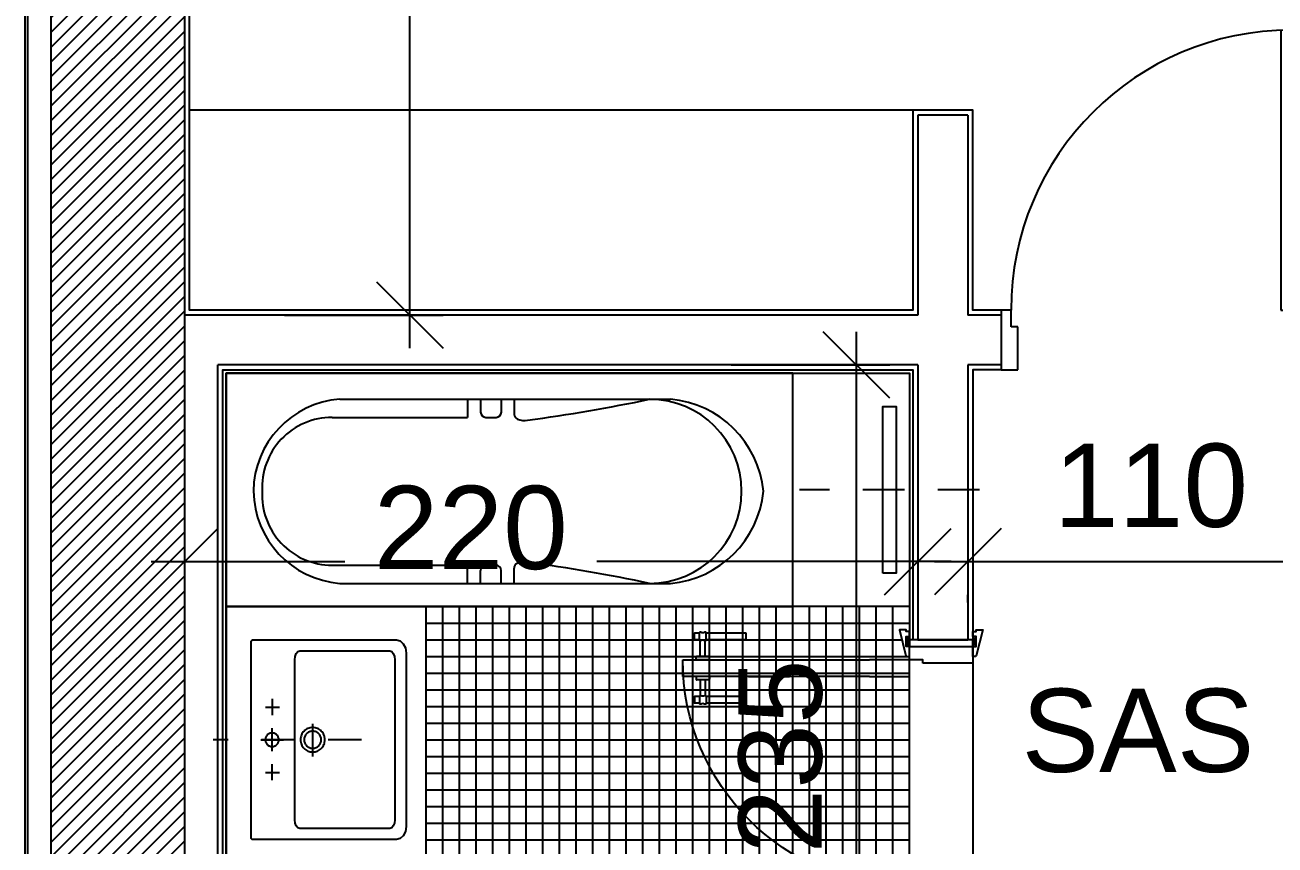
# Model space of a CAD drawing. Extents: x -1.8 to 45.6, y -22.6 to 61.5.
# Drawn here: x 0 to 3.75, y 12.709 to 15.171 of the extents above; entities that cross this region are included whole.
import ezdxf
from ezdxf.enums import TextEntityAlignment as Align

# ---------------------------------------------------------------- set-up
doc = ezdxf.new("R2010")
doc.units = 0
doc.header["$MEASUREMENT"] = 0
doc.header["$PDMODE"] = 35
doc.header["$PDSIZE"] = 0.3
for name, pattern in [('CENTER', [2, 1.25, -0.25, 0.25, -0.25]), ('DASHDOTX2', [50.8, 25.4, -12.7, 0, -12.7]), ('HIDDEN', [0.375, 0.25, -0.125])]:
    doc.linetypes.add(name, pattern=pattern)
doc.layers.get('0').update_dxf_attribs({"linetype": 'CONTINUOUS'})
doc.layers.get('DEFPOINTS').update_dxf_attribs({"linetype": 'CONTINUOUS'})
for name, color, linetype in [('A-AREAS', 6, 'CONTINUOUS'), ('A-AXIS-SANITARY', 10, 'DASHDOTX2'), ('A-closet', 252, 'CONTINUOUS'), ('a-dim', 3, 'CONTINUOUS'), ('A-DOORS', 1, 'CONTINUOUS'), ('A-FLOR-PFIX', 61, 'CONTINUOUS'), ('A-HATCH-CONC', 8, 'CONTINUOUS'), ('A-heater', 61, 'CONTINUOUS'), ('A-HEATER-axis', 5, 'HIDDEN'), ('A-NOMENCLATURE', 3, 'CONTINUOUS'), ('A-PLASTER', 8, 'CONTINUOUS'), ('A-PORTE', 1, 'CONTINUOUS'), ('A-PROJ-TIL-BATH', 8, 'CONTINUOUS'), ('a-revetement', 1, 'CONTINUOUS'), ('A-SANIT', 95, 'CONTINUOUS'), ('A-SECT-TILE', 12, 'CONTINUOUS'), ('A-WALL', 4, 'CONTINUOUS'), ('S-2ND-3RD-4-5-6TH$0$A-STR 2-3-4-5-6', 2, 'CONTINUOUS'), ('S-2ND-3RD-4-5-6TH$0$N-PLOT', 5, 'CONTINUOUS')]:
    doc.layers.add(name, color=color, linetype=linetype)
doc.styles.add('A100-STEXT', font='arial.ttf', dxfattribs={"height": 0.25})
doc.dimstyles.new('A100-DIM', dxfattribs={"dimtxt": 0.25, "dimasz": 0.2, "dimexe": 0.1, "dimexo": 0.3, "dimgap": 0.1, "dimtad": 1, "dimlfac": 100, "dimrnd": 0.5, "dimdsep": 46, "dimtxsty": 'A100-STEXT', "dimblk1": 'OBLIQUE', "dimblk2": 'OBLIQUE', "dimsah": 1, "dimcen": -0.05, "dimdle": 0.1, "dimclrd": 15, "dimclre": 15, "dimclrt": 256, "dimadec": 0, "dimazin": 0, "dimtfac": 0.28, "dimtix": 1, "dimtmove": 2, "dimatfit": 3, "dimldrblk": 'OBLIQUE', "dimfxl": 1, "dimtolj": 1, "dimarcsym": 0})

# ---------------------------------------------------------------- blocks, each defined once
blk = doc.blocks.new('P90E18D')
at = {"layer": 'A-PORTE'}
for p, q in [((0, 0), (0.05, 0)), ((0, -0.18), (0, 0)), ((0.05, 0), (0.05, -0.13)), ((0.9, 0), (0.85, 0)), ((0.85, 0), (0.85, -0.13)), ((0.9, -0.18), (0.9, 0)), ((0.05, -0.13), (0.03, -0.13)), ((0.03, -0.13), (0.03, -0.18)), ((0.85, -0.13), (0.87, -0.13)), ((0.87, -0.13), (0.87, -0.18)), ((0.03, -0.18), (0, -0.18)), ((0.06, -0.18), (0.02, -0.18)), ((0.03, -0.18), (0.03, -1.02)), ((0.06, -1.02), (0.06, -0.18)), ((0.87, -0.18), (0.9, -0.18))]:
    blk.add_line(p, q, dxfattribs=at)
blk.add_arc((0.03, -0.18), 0.84, 270, 360, dxfattribs=at)
blk = doc.blocks.new('bathtub')
at = {"layer": 'A-SANIT'}
for p, q in [((-0.7, 0), (-0.7, 1.7)), ((0, 0), (0, 1.7)), ((-0.6305, 1.3586), (-0.6305, 0.3667)), ((-0.5761, 1.3825), (-0.5761, 0.9759)), ((-0.1322, 1.3819), (-0.1322, 0.9753)), ((-0.0778, 1.3586), (-0.0778, 0.3667)), ((-0.6305, 0.9759), (-0.5761, 0.9759)), ((-0.0778, 0.9753), (-0.1322, 0.9753)), ((-0.6305, 0.937), (-0.5916, 0.937)), ((-0.5761, 0.9214), (-0.5761, 0.8903)), ((-0.1322, 0.9208), (-0.1322, 0.8897)), ((-0.0778, 0.9364), (-0.1167, 0.9364)), ((-0.6305, 0.8747), (-0.5916, 0.8747)), ((-0.0778, 0.8742), (-0.1167, 0.8742)), ((-0.6305, 0.8359), (-0.5851, 0.8359)), ((-0.0778, 0.8353), (-0.1232, 0.8353))]:
    blk.add_line(p, q, dxfattribs=at)
blk.add_lwpolyline([(0, 1.7), (-0.7, 1.7), (-0.7, 0), (0, 0)], close=True, dxfattribs=at)
for centre, radius, start, end in [((-0.3498, 1.3363), 0.2816, 90.8902, 175.4646), ((-0.3573, 1.3377), 0.2803, 4.283, 89.3622), ((-0.3661, 1.3819), 0.21, 86.743, 180), ((-0.3422, 1.3819), 0.21, 0, 93.257), ((-0.5916, 0.9214), 0.0156, 0, 90), ((-0.1167, 0.9208), 0.0156, 90, 180), ((-0.5916, 0.8903), 0.0156, 270, 0), ((-0.1167, 0.8897), 0.0156, 180, 270), ((-0.5851, 0.8203), 0.0156, 23.3684, 90), ((-0.6191, 0.8056), 0.0526, 349.51, 23.3684), ((-0.0892, 0.805), 0.0526, 156.6316, 190.49), ((-0.1232, 0.8197), 0.0156, 90, 156.6316), ((-5.5617, 1.4689), 5.0395, 348.0986, 352.3207), ((4.8534, 1.4689), 5.0395, 187.6793, 191.9014), ((-0.3542, 0.4296), 0.2764, 180, 0), ((-0.3245, 0.3937), 0.3073, 185.0523, 264.4541), ((-0.3838, 0.3937), 0.3073, 275.5459, 354.9477)]:
    blk.add_arc(centre, radius, start, end, dxfattribs=at)
blk = doc.blocks.new('A$C45807027')
at = {"layer": 'A-DOORS'}
for p, q in [((0, 0.009), (-0.009, -0.019)), ((-0.009, 0.009), (0, -0.019)), ((0.19, 0.009), (0.199, -0.019)), ((0.199, 0.009), (0.19, -0.019)), ((0.68, 0.0005), (0.68, 0.0195)), ((0.6805, 0.02), (0.8, 0.02)), ((0.8, -0.003), (0.8, 0.023)), ((0.8, 0.023), (0.805, 0.023)), ((0.815, 0.023), (0.82, 0.023)), ((0.82, -0.003), (0.82, 0.023)), ((0.82, 0.02), (0.8345, 0.02)), ((0.835, 0.0005), (0.835, 0.0195)), ((0.6805, 0), (0.8, 0)), ((0.8, -0.003), (0.8025, -0.003)), ((0.8025, -0.05), (0.8025, -0.003)), ((0.8175, -0.05), (0.8175, -0.003)), ((0.8175, -0.003), (0.82, -0.003)), ((0.82, 0), (0.8345, 0)), ((0.19, -0.11), (0.19, -0.06)), ((0.19, -0.06), (0.31, -0.06)), ((0.75, -0.06), (0.31, -0.06)), ((0.673, -0.06), (0.55, -0.06)), ((0.87, -0.06), (0.75, -0.06)), ((0.79, -0.06), (0.79, -0.052)), ((0.79, -0.06), (0.83, -0.06)), ((0.792, -0.05), (0.828, -0.05)), ((0.83, -0.06), (0.83, -0.052)), ((0.87, -0.11), (0.87, -0.06)), ((0.31, -0.11), (0.19, -0.11)), ((0.31, -0.11), (0.75, -0.11)), ((0.673, -0.11), (0.55, -0.11)), ((0.75, -0.11), (0.87, -0.11)), ((0.79, -0.11), (0.79, -0.118)), ((0.79, -0.11), (0.83, -0.11)), ((0.83, -0.11), (0.83, -0.118)), ((0.792, -0.12), (0.828, -0.12)), ((0.8025, -0.12), (0.8025, -0.167)), ((0.8175, -0.12), (0.8175, -0.167)), ((0.68, -0.1705), (0.68, -0.1895)), ((0.6805, -0.17), (0.8, -0.17)), ((0.8, -0.167), (0.8, -0.193)), ((0.8, -0.167), (0.8025, -0.167)), ((0.8175, -0.167), (0.82, -0.167)), ((0.82, -0.167), (0.82, -0.193)), ((0.82, -0.17), (0.8345, -0.17)), ((0.835, -0.1705), (0.835, -0.1895)), ((0.6805, -0.19), (0.8, -0.19)), ((0.8, -0.193), (0.805, -0.193)), ((0.815, -0.193), (0.82, -0.193)), ((0.82, -0.19), (0.8345, -0.19)), ((0, -0.809), (-0.009, -0.781)), ((-0.009, -0.809), (0, -0.781)), ((0.19, -0.809), (0.199, -0.781)), ((0.199, -0.809), (0.19, -0.781))]:
    blk.add_line(p, q, dxfattribs=at)
at = {"layer": 'A-DOORS', "color": 8}
for p, q in [((0, -0.07), (0, -0.73)), ((0.19, -0.74), (0.19, -0.06))]:
    blk.add_line(p, q, dxfattribs=at)
at = {"layer": 'A-DOORS'}
for points in [[(0, 0.01), (0, 0.025), (-0.01, 0.025), (-0.01, 0.03), (-0.03, 0.03), (-0.0104, -0.0482, 0.381769), (-0.0084, -0.05), (0, -0.05), (0, -0.02), (-0.01, -0.02), (-0.01, 0.01), (0, 0.01)], [(0.19, 0.01), (0.19, 0.025), (0.2, 0.025), (0.2, 0.03), (0.22, 0.03), (0.2004, -0.0482, -0.381769), (0.1984, -0.05), (0.19, -0.05), (0.19, -0.02), (0.2, -0.02), (0.2, 0.01), (0.19, 0.01)], [(0, -0.81), (0, -0.825), (-0.01, -0.825), (-0.01, -0.83), (-0.03, -0.83), (-0.0104, -0.7518, -0.381769), (-0.0084, -0.75), (0, -0.75), (0, -0.78), (-0.01, -0.78), (-0.01, -0.81), (0, -0.81)], [(0.19, -0.81), (0.19, -0.825), (0.2, -0.825), (0.2, -0.83), (0.22, -0.83), (0.2004, -0.7518, 0.381769), (0.1984, -0.75), (0.19, -0.75), (0.19, -0.78), (0.2, -0.78), (0.2, -0.81), (0.19, -0.81)]]:
    blk.add_lwpolyline(points, format="xyb", dxfattribs=at)
for points in [[(0, 0.009), (0, -0.019), (-0.009, -0.019), (-0.009, 0.009)], [(0.19, 0.009), (0.19, -0.019), (0.199, -0.019), (0.199, 0.009)], [(0, -0.809), (0, -0.781), (-0.009, -0.781), (-0.009, -0.809)], [(0.19, -0.809), (0.19, -0.781), (0.199, -0.781), (0.199, -0.809)]]:
    blk.add_lwpolyline(points, close=True, dxfattribs=at)
for points in [[(0, 0), (0.19, 0), (0.19, -0.02), (0, -0.02), (0, 0)], [(0.19, -0.02), (0, -0.02), (0, -0.07), (0.15, -0.07)], [(0.15, -0.07), (0.15, -0.06), (0.19, -0.06), (0.19, -0.02)], [(0.19, -0.78), (0, -0.78), (0, -0.73), (0.15, -0.73)], [(0.15, -0.73), (0.15, -0.74), (0.19, -0.74), (0.19, -0.78)], [(0, -0.8), (0.19, -0.8), (0.19, -0.78), (0, -0.78), (0, -0.8)]]:
    blk.add_lwpolyline(points, dxfattribs=at)
blk.add_arc((0.1897, -0.0597), 0.6803, 270.0254, 359.9746, dxfattribs=at)
at = {"layer": 'A-DOORS', "extrusion": (0, 0, -1)}
for centre, major_axis, start_param, end_param in [((0.6805, 0.0195), (-0.000354, 0.000354), 5.497787, 7.068583), ((0.6805, 0.0005), (0.000354, 0.000354), 2.356194, 3.926991), ((0.81, 0.0306), (-0.00642, 0.00642), 3.344077, 4.509904), ((0.8345, 0.0195), (0.000354, 0.000354), -0.785398, 0.785398), ((0.8345, 0.0005), (-0.000354, 0.000354), 2.356194, 3.926991), ((0.81, -0.021), (-0.0138, 0.0138), 0.390607, 1.180189), ((0.792, -0.052), (-0.00141, 0.00141), 5.497787, 7.068583), ((0.828, -0.052), (0.00141, 0.00141), -0.785398, 0.785398), ((0.792, -0.118), (-0.00141, 0.00141), 3.926991, 5.497787), ((0.828, -0.118), (-0.00141, 0.00141), 2.356194, 3.926991), ((0.6805, -0.1705), (-0.000354, 0.000354), 5.497787, 7.068583), ((0.81, -0.149), (-0.0138, 0.0138), 3.5322, 4.321782), ((0.8345, -0.1705), (0.000354, 0.000354), -0.785398, 0.785398), ((0.6805, -0.1895), (0.000354, 0.000354), 2.356194, 3.926991), ((0.81, -0.2006), (-0.00642, 0.00642), 0.202485, 1.368312), ((0.8345, -0.1895), (0.000354, 0.000354), 0.785398, 2.356194)]:
    blk.add_ellipse(centre, major_axis=major_axis, ratio=1, start_param=start_param, end_param=end_param, dxfattribs=at)
blk = doc.blocks.new('A$C1C8D3502')
at = {"layer": 'A-heater'}
blk.add_lwpolyline([(0, -0.5), (0, 0), (-0.04, 0), (-0.04, -0.5)], close=True, dxfattribs=at)
at = {"layer": 'A-HEATER-axis', "ltscale": 0.5}
blk.add_line((-0.29, -0.25), (0.25, -0.25), dxfattribs=at)
blk = doc.blocks.new('A$C110900A5')
at = {"layer": 'A-AXIS-SANITARY', "linetype": 'CENTER', "ltscale": 0.1}
blk.add_line((294.5, -331.2), (294.5, 114.1), dxfattribs=at)
blk.add_lwpolyline([(244.7, -184.8), (342.1, -184.8)], dxfattribs=at)
at = {"layer": 'A-FLOR-PFIX'}
for points in [[(594.2, -3.5), (594.2, -4.8), (594.2, -8.4), (594.2, -22.1), (594.2, -43.4), (594.2, -71.1), (594.2, -103.8), (594.2, -140.3), (594.2, -219.7), (594.2, -299), (594.2, -335.6), (594.2, -368.3), (594.2, -395.9), (594.2, -417.3), (594.2, -431), (594.2, -434.6), (594.2, -435.8), (591.1, -447.3), (582.6, -456.6), (570, -462.9), (554.5, -465.2), (553, -465.2), (548.6, -465.2), (541.6, -465.2), (532.1, -465.2), (506.5, -465.2), (473.2, -465.2), (433.9, -465.2), (390, -465.2), (294.5, -465.2), (199, -465.2), (155.1, -465.2), (115.8, -465.2), (82.5, -465.2), (56.9, -465.2), (47.4, -465.2), (40.4, -465.2), (36, -465.2), (34.5, -465.2), (19.1, -462.9), (6.4, -456.6), (-2.1, -447.3), (-5.2, -435.8), (-5.2, -434.6), (-5.2, -431), (-5.2, -417.3), (-5.2, -395.9), (-5.2, -368.3), (-5.2, -335.6), (-5.2, -299), (-5.2, -219.7), (-5.2, -140.3), (-5.2, -103.8), (-5.2, -71.1), (-5.2, -43.4), (-5.2, -22.1), (-5.2, -8.4), (-5.2, -4.8), (-5.2, -3.5), (-1.7, 0), (0, 0), (5, 0), (12.9, 0), (23.8, 0), (37.2, 0), (53, 0), (90.9, 0), (135.7, 0), (185.7, 0), (294.5, 0), (403.3, 0), (453.3, 0), (498.2, 0), (536, 0), (551.8, 0), (565.3, 0), (576.1, 0), (584.1, 0), (589, 0), (590.7, 0), (594.2, -3.5)], [(294.5, -28.9), (294.5, -97.7)], [(172.9, -63), (221.3, -63)], [(196.6, -43.2), (196.6, -85)], [(260.6, -63), (329.4, -63)], [(314.7, -63), (314.6, -61), (314.3, -59), (313.8, -57), (313.1, -55.2), (312.3, -53.4), (311.3, -51.7), (310.1, -50.2), (308.8, -48.7), (307.4, -47.4), (305.8, -46.3), (304.1, -45.2), (302.4, -44.4), (300.5, -43.7), (298.6, -43.2), (296.6, -42.9), (294.5, -42.8), (292.4, -42.9), (290.4, -43.2), (288.5, -43.7), (286.6, -44.4), (284.9, -45.2), (283.2, -46.3), (281.6, -47.4), (280.2, -48.7), (278.9, -50.2), (277.7, -51.7), (276.7, -53.4), (275.9, -55.2), (275.2, -57), (274.7, -59), (274.4, -61), (274.3, -63), (274.4, -65.1), (274.7, -67.1), (275.2, -69), (275.9, -70.9), (276.7, -72.7), (277.7, -74.3), (278.9, -75.9), (280.2, -77.3), (281.6, -78.6), (283.2, -79.8), (284.9, -80.8), (286.6, -81.7), (288.5, -82.4), (290.4, -82.9), (292.4, -83.2), (294.5, -83.3), (296.6, -83.2), (298.6, -82.9), (300.5, -82.4), (302.4, -81.7), (304.1, -80.8), (305.8, -79.8), (307.4, -78.6), (308.8, -77.3), (310.1, -75.9), (311.3, -74.3), (312.3, -72.7), (313.1, -70.9), (313.8, -69), (314.3, -67.1), (314.6, -65.1), (314.7, -63), (314.7, -63)], [(417.2, -63), (368.8, -63)], [(392.5, -43.2), (392.5, -85)], [(561.1, -415.8), (559, -421.8), (553.3, -426.7), (544.9, -430), (534.5, -431.2), (533.1, -431.2), (529.1, -431.2), (522.6, -431.2), (513.9, -431.2), (503, -431.2), (490.2, -431.2), (459.5, -431.2), (423.2, -431.2), (382.6, -431.2), (294.5, -431.2), (206.4, -431.2), (165.9, -431.2), (129.5, -431.2), (98.8, -431.2), (86, -431.2), (75.2, -431.2), (66.4, -431.2), (59.9, -431.2), (55.9, -431.2), (54.5, -431.2), (44.2, -430), (35.7, -426.7), (30, -421.8), (27.9, -415.8), (27.9, -412.8), (27.9, -404.2), (27.9, -390.9), (27.9, -373.7), (27.9, -353.3), (27.9, -330.6), (27.9, -281.1), (27.9, -231.7), (27.9, -209), (27.9, -188.6), (27.9, -171.3), (27.9, -158.1), (27.9, -149.5), (27.9, -146.5), (30, -140.5), (35.7, -135.6), (44.2, -132.3), (54.5, -131.1), (55.9, -131.1), (59.9, -131.1), (66.4, -131.1), (75.2, -131.1), (86, -131.1), (98.8, -131.1), (129.5, -131.1), (165.9, -131.1), (206.4, -131.1), (294.5, -131.1), (382.6, -131.1), (423.2, -131.1), (459.5, -131.1), (490.2, -131.1), (503, -131.1), (513.9, -131.1), (522.6, -131.1), (529.1, -131.1), (533.1, -131.1), (534.5, -131.1), (544.9, -132.3), (553.3, -135.6), (559, -140.5), (561.1, -146.5), (561.1, -149.5), (561.1, -158.1), (561.1, -171.3), (561.1, -188.6), (561.1, -209), (561.1, -231.7), (561.1, -281.1), (561.1, -330.6), (561.1, -353.3), (561.1, -373.7), (561.1, -390.9), (561.1, -404.2), (561.1, -412.8), (561.1, -415.8), (561.1, -415.8)], [(331.2, -184.8), (331, -181), (330.4, -177.4), (329.5, -173.9), (328.3, -170.5), (326.8, -167.3), (324.9, -164.3), (322.8, -161.5), (320.4, -158.9), (317.8, -156.5), (315, -154.4), (312, -152.5), (308.8, -151), (305.4, -149.8), (301.9, -148.9), (298.3, -148.3), (294.5, -148.1), (290.8, -148.3), (287.1, -148.9), (283.6, -149.8), (280.2, -151), (277, -152.5), (274, -154.4), (271.2, -156.5), (268.6, -158.9), (266.2, -161.5), (264.1, -164.3), (262.3, -167.3), (260.7, -170.5), (259.5, -173.9), (258.6, -177.4), (258, -181), (257.8, -184.8), (258, -188.5), (258.6, -192.2), (259.5, -195.7), (260.7, -199.1), (262.3, -202.3), (264.1, -205.3), (266.2, -208.1), (268.6, -210.7), (271.2, -213.1), (274, -215.2), (277, -217), (280.2, -218.6), (283.6, -219.8), (287.1, -220.7), (290.8, -221.3), (294.5, -221.5), (298.3, -221.3), (301.9, -220.7), (305.4, -219.8), (308.8, -218.6), (312, -217), (315, -215.2), (317.8, -213.1), (320.4, -210.7), (322.8, -208.1), (324.9, -205.3), (326.8, -202.3), (328.3, -199.1), (329.5, -195.7), (330.4, -192.2), (331, -188.5), (331.2, -184.8), (331.2, -184.8)], [(320.1, -184.8), (320, -182.2), (319.6, -179.6), (318.9, -177.2), (318.1, -174.8), (317, -172.6), (315.7, -170.5), (314.2, -168.5), (312.6, -166.7), (310.8, -165.1), (308.8, -163.6), (306.7, -162.3), (304.5, -161.2), (302.1, -160.4), (299.7, -159.7), (297.1, -159.3), (294.5, -159.2), (291.9, -159.3), (289.4, -159.7), (286.9, -160.4), (284.5, -161.2), (282.3, -162.3), (280.2, -163.6), (278.2, -165.1), (276.4, -166.7), (274.8, -168.5), (273.3, -170.5), (272, -172.6), (270.9, -174.8), (270.1, -177.2), (269.4, -179.6), (269, -182.2), (268.9, -184.8), (269, -187.4), (269.4, -190), (270.1, -192.4), (270.9, -194.8), (272, -197), (273.3, -199.1), (274.8, -201.1), (276.4, -202.9), (278.2, -204.5), (280.2, -206), (282.3, -207.3), (284.5, -208.4), (286.9, -209.2), (289.4, -209.9), (291.9, -210.2), (294.5, -210.4), (297.1, -210.2), (299.7, -209.9), (302.1, -209.2), (304.5, -208.4), (306.7, -207.3), (308.8, -206), (310.8, -204.5), (312.6, -202.9), (314.2, -201.1), (315.7, -199.1), (317, -197), (318.1, -194.8), (318.9, -192.4), (319.6, -190), (320, -187.4), (320.1, -184.8), (320.1, -184.8)]]:
    blk.add_lwpolyline(points, dxfattribs=at)
blk = doc.blocks.new('A$C530467DF')
at = {"layer": 'A-PROJ-TIL-BATH'}
for p, q in [((-1.4, -1.6), (-1.4, 0)), ((-1.35, -1.1), (-1.35, 0)), ((-1.3, -1.1), (-1.3, 0)), ((-1.25, -1.1), (-1.25, 0)), ((-1.25, -1.1), (-1.25, 0)), ((-1.2, -1.6), (-1.2, 0)), ((-1.15, -1.6), (-1.15, 0)), ((-1.1, -1.1355), (-1.1, 0)), ((-1.05, -1.0903), (-1.05, 0)), ((-1.05, -1.0903), (-1.05, 0)), ((-1, -1.0678), (-1, 0)), ((-0.95, -1.0606), (-0.95, 0)), ((-0.9, -1.0678), (-0.9, 0)), ((-0.85, -1.0903), (-0.85, 0)), ((-0.85, -1.0903), (-0.85, 0)), ((-0.8, -1.1355), (-0.8, 0)), ((-0.75, -1.6), (-0.75, 0)), ((-0.7, -1.6), (-0.7, 0)), ((-0.65, -1.6), (-0.65, 0)), ((-0.65, -1.6), (-0.65, 0)), ((-0.6, -1.6), (-0.6, 0)), ((-0.55, -1.6), (-0.55, 0)), ((-0.5, -1.1254), (-0.5, 0)), ((-0.45, -1.0777), (-0.45, 0)), ((-0.45, -1.0777), (-0.45, 0)), ((-0.4, -1.0585), (-0.4, 0)), ((-0.35, -1.053), (-0.35, 0)), ((-0.3, -1.0582), (-0.3, 0)), ((-0.25, -1.076), (-0.25, 0)), ((-0.25, -1.076), (-0.25, 0)), ((-0.2, -1.1246), (-0.2, 0)), ((-0.15, -1.6), (-0.15, 0)), ((-0.1, -1.6), (-0.1, 0)), ((-0.05, -1.6), (-0.05, 0)), ((-0.05, -1.6), (-0.05, 0)), ((0, -1.6), (0, 0)), ((-1.4, -0.05), (0.05, -0.05)), ((-1.4, -0.1), (0.0275, -0.1)), ((-1.4, -0.15), (0.05, -0.15)), ((-1.4, -0.2), (0.05, -0.2)), ((-1.4, -0.25), (0.05, -0.25)), ((-1.4, -0.3), (0.05, -0.3)), ((-1.4, -0.35), (0.05, -0.35)), ((-1.4, -0.4), (0.05, -0.4)), ((-1.4, -0.45), (0.05, -0.45)), ((-1.4, -0.5), (0.05, -0.5)), ((-1.4, -0.55), (0.05, -0.55)), ((-1.4, -0.6), (0.05, -0.6)), ((-1.4, -0.65), (0.05, -0.65)), ((-1.4, -0.7), (0.05, -0.7)), ((-1.4, -0.75), (0.05, -0.75)), ((-1.4, -0.8), (0.05, -0.8)), ((-1.4, -0.85), (0.05, -0.85)), ((-1.4, -0.9), (0.0275, -0.9)), ((-1.4, -0.95), (0.05, -0.95)), ((-1.4, -1), (0.05, -1)), ((-1.4, -1.05), (0.05, -1.05)), ((-1.4, -1.1), (-1.0639, -1.1)), ((-0.8362, -1.1), (-0.4796, -1.1)), ((-0.2189, -1.1), (0.05, -1.1)), ((-1.2, -1.15), (-1.11, -1.15)), ((-0.79, -1.15), (-0.513, -1.15)), ((-0.1871, -1.15), (0.05, -1.15)), ((-1.2, -1.2), (-1.1285, -1.2)), ((-0.7715, -1.2), (-0.5282, -1.2)), ((-0.1736, -1.2), (0.05, -1.2)), ((-1.2, -1.25), (-1.13, -1.25)), ((-0.77, -1.25), (-0.5314, -1.25)), ((-0.1714, -1.25), (0.05, -1.25)), ((-1.4, -1.3), (-1.13, -1.3)), ((-1.35, -1.35), (-1.35, -1.3)), ((-1.3, -1.35), (-1.3, -1.3)), ((-1.25, -1.35), (-1.25, -1.3)), ((-1.25, -1.35), (-1.25, -1.3)), ((-0.77, -1.3), (-0.5314, -1.3)), ((-0.1714, -1.3), (0.05, -1.3)), ((-1.4, -1.35), (-1.13, -1.35)), ((-0.77, -1.35), (-0.5314, -1.35)), ((-0.1714, -1.35), (0.05, -1.35)), ((-1.2, -1.4), (-1.13, -1.4)), ((-0.77, -1.4), (-0.5314, -1.4)), ((-0.1714, -1.4), (0.05, -1.4)), ((-1.2, -1.45), (-1.13, -1.45)), ((-0.77, -1.45), (-0.5314, -1.45)), ((-0.1714, -1.45), (0.05, -1.45)), ((-1.2, -1.5), (-1.13, -1.5)), ((-0.77, -1.5), (-0.5314, -1.5)), ((-0.1714, -1.5), (0.05, -1.5)), ((-1.4, -1.55), (-1.13, -1.55)), ((-1.35, -1.6), (-1.35, -1.55)), ((-1.3, -1.6), (-1.3, -1.55)), ((-1.25, -1.6), (-1.25, -1.55)), ((-1.25, -1.6), (-1.25, -1.55)), ((-0.77, -1.55), (-0.5314, -1.55)), ((-0.1714, -1.55), (0.05, -1.55))]:
    blk.add_line(p, q, dxfattribs=at)
blk = doc.blocks.new('_OBLIQUE')
at = {"color": 0, "linetype": 'ByBlock'}
blk.add_line((-0.5, -0.5), (0.5, 0.5), dxfattribs=at)
blk = doc.blocks.new('*D82')
at = {"layer": 'a-dim', "color": 15, "lineweight": -2}
for p, q in [((2.495, 11.7), (2.495, 14.25)), ((2.1191, 14.15), (2.595, 14.15)), ((2.1191, 11.8), (2.595, 11.8))]:
    blk.add_line(p, q, dxfattribs=at)
at = {"layer": 'DEFPOINTS', "color": 0}
for p in [(1.8191, 14.15), (2.495, 14.15), (1.8191, 11.8)]:
    blk.add_point(p, dxfattribs=at)
at = {"layer": 'a-dim', "color": 15, "lineweight": -2, "xscale": 0.2, "yscale": 0.2, "zscale": 0.2}
for p, rotation in [((2.495, 14.15), 90), ((2.495, 11.8), 270)]:
    blk.add_blockref('_OBLIQUE', p, dxfattribs=dict(at, rotation=rotation))
at = {"layer": 'a-dim', "insert": (2.2673, 12.975), "char_height": 0.25, "attachment_point": 5, "rotation": 90, "style": 'A100-STEXT'}
blk.add_mtext('\\A1;235', dxfattribs=at)
blk = doc.blocks.new('*D83')
at = {"layer": 'a-dim', "color": 15, "lineweight": -2}
for p, q in [((1.1543, 14.2), (1.1543, 18.5)), ((0.8484, 18.4), (1.2543, 18.4)), ((0.7784, 14.3), (1.2543, 14.3))]:
    blk.add_line(p, q, dxfattribs=at)
at = {"layer": 'DEFPOINTS', "color": 0}
for p in [(0.5484, 18.4), (1.1543, 18.4), (0.4784, 14.3)]:
    blk.add_point(p, dxfattribs=at)
at = {"layer": 'a-dim', "color": 15, "lineweight": -2, "xscale": 0.2, "yscale": 0.2, "zscale": 0.2}
for p, rotation in [((1.1543, 18.4), 90), ((1.1543, 14.3), 270)]:
    blk.add_blockref('_OBLIQUE', p, dxfattribs=dict(at, rotation=rotation))
at = {"layer": 'a-dim', "insert": (0.9266, 16.35), "char_height": 0.25, "attachment_point": 5, "rotation": 90, "style": 'A100-STEXT'}
blk.add_mtext('\\A1;410', dxfattribs=at)
blk = doc.blocks.new('*D99')
at = {"layer": 'a-dim', "color": 15, "lineweight": -2}
for p, q in [((0.4784, 13.85), (0.4784, 13.4596)), ((2.6784, 13.85), (2.6784, 13.4596)), ((0.3784, 13.5596), (0.9596, 13.5596)), ((2.7784, 13.5596), (1.7153, 13.5596))]:
    blk.add_line(p, q, dxfattribs=at)
at = {"layer": 'DEFPOINTS', "color": 0}
for p in [(0.4784, 14.15), (2.6784, 14.15), (2.6784, 13.5596)]:
    blk.add_point(p, dxfattribs=at)
at = {"layer": 'a-dim', "color": 15, "lineweight": -2, "xscale": 0.2, "yscale": 0.2, "zscale": 0.2, "rotation": 180}
blk.add_blockref('_OBLIQUE', (0.4784, 13.5596), dxfattribs=at)
at = {"layer": 'a-dim', "color": 15, "lineweight": -2, "xscale": 0.2, "yscale": 0.2, "zscale": 0.2}
blk.add_blockref('_OBLIQUE', (2.6784, 13.5596), dxfattribs=at)
at = {"layer": 'a-dim', "insert": (1.3375, 13.6606), "char_height": 0.25, "attachment_point": 5, "style": 'A100-STEXT'}
blk.add_mtext('\\A1;220', dxfattribs=at)
blk = doc.blocks.new('*D100')
at = {"layer": 'a-dim', "color": 15, "lineweight": -2}
for p, q in [((3.9284, 13.75), (3.9284, 13.6596)), ((2.7284, 13.5596), (4.0284, 13.5596)), ((2.8284, 13.4375), (2.8284, 13.4596))]:
    blk.add_line(p, q, dxfattribs=at)
at = {"layer": 'DEFPOINTS', "color": 0}
for p in [(2.8284, 13.7375), (3.9284, 13.5596), (3.9284, 13.45)]:
    blk.add_point(p, dxfattribs=at)
at = {"layer": 'a-dim', "color": 15, "lineweight": -2, "xscale": 0.2, "yscale": 0.2, "zscale": 0.2, "rotation": 180}
blk.add_blockref('_OBLIQUE', (2.8284, 13.5596), dxfattribs=at)
at = {"layer": 'a-dim', "color": 15, "lineweight": -2, "xscale": 0.2, "yscale": 0.2, "zscale": 0.2}
blk.add_blockref('_OBLIQUE', (3.9284, 13.5596), dxfattribs=at)
at = {"layer": 'a-dim', "insert": (3.3784, 13.7872), "char_height": 0.25, "attachment_point": 5, "style": 'A100-STEXT'}
blk.add_mtext('\\A1;110', dxfattribs=at)

msp = doc.modelspace()

# ---------------------------------------------------------------- hatches: boundary and pattern name
at = {"layer": 'A-HATCH-CONC'}
h = msp.add_hatch(dxfattribs=at)
h.set_pattern_fill('ANSI31', color=256, scale=0.25, style=0)
h.paths.add_polyline_path([(4.22837, 3.87), (4.22837, 5.8), (3.92837, 5.8), (3.92837, 4.13187), (2.00801, 3.87), (0.47837, 3.87), (0.47837, 19.98), (0.07837, 19.98), (0.07837, 3.57), (2.02837, 3.57)])

# ---------------------------------------------------------------- linework, layer by layer
at = {"layer": 'A-AREAS'}
msp.add_lwpolyline([(11.50837, 5.43), (4.29837, 5.43), (4.29837, 3.8089), (2.02837, 3.5), (0.00837, 3.5), (0.00837, 20.05), (0.44837, 20.05), (0.44837, 18.67), (3.85837, 18.67), (3.85837, 20.75), (11.50837, 20.75)], dxfattribs=at)
at = {"layer": 'A-closet'}
msp.add_line((2.66337, 14.915), (0.49337, 14.915), dxfattribs=at)
at = {"layer": 'A-FLOR-PFIX'}
for points in [[(2.30337, 14.125), (2.65337, 14.125), (2.65337, 13.425), (2.30337, 13.425)], [(1.20337, 13.425), (0.60337, 13.425), (0.60337, 12.625), (0.95337, 12.625), (0.95337, 11.825), (1.20337, 11.825)]]:
    msp.add_lwpolyline(points, close=True, dxfattribs=at)
at = {"layer": 'A-PLASTER'}
for points in [[(2.92837, 14.315), (2.84337, 14.315), (2.84337, 14.915), (2.66337, 14.915), (2.66337, 14.315), (0.49337, 14.315), (0.49337, 18.4), (0.54837, 18.4), (0.54837, 18.415)], [(2.92837, 14.135), (2.84337, 14.135), (2.84337, 13.325)]]:
    msp.add_lwpolyline(points, dxfattribs=at)
at = {"layer": 'a-revetement'}
msp.add_line((0.00837, 3.5), (0.00837, 20.05), dxfattribs=at)
at = {"layer": 'A-SECT-TILE'}
for points in [[(2.66337, 12.525), (2.66337, 11.815), (0.94337, 11.815), (0.94337, 12.615), (0.59337, 12.615), (0.59337, 14.135), (2.66337, 14.135), (2.66337, 13.325)], [(2.65337, 12.525), (2.65337, 11.825), (0.95337, 11.825), (0.95337, 12.625), (0.60337, 12.625), (0.60337, 14.125), (2.65337, 14.125), (2.65337, 13.325)]]:
    msp.add_lwpolyline(points, dxfattribs=at)
at = {"layer": 'A-WALL'}
for p, q in [((2.67837, 14.9), (2.67837, 14.3)), ((2.82837, 14.9), (2.67837, 14.9)), ((2.82837, 14.9), (2.82837, 14.3)), ((2.67837, 14.3), (0.47837, 14.3)), ((2.92837, 14.3), (2.82837, 14.3)), ((2.92837, 14.3), (2.92837, 14.15)), ((2.67837, 14.15), (0.57837, 14.15)), ((2.67837, 14.15), (2.67837, 13.325)), ((2.92837, 14.15), (2.82837, 14.15)), ((2.82837, 14.15), (2.82837, 13.325)), ((2.67837, 13.325), (2.82837, 13.325))]:
    msp.add_line(p, q, dxfattribs=at)
msp.add_lwpolyline([(0.57837, 12.6), (0.57837, 14.15)], dxfattribs=at)
at = {"layer": 'S-2ND-3RD-4-5-6TH$0$A-STR 2-3-4-5-6'}
msp.add_lwpolyline([(0.07837, 3.57), (0.07837, 19.98), (0.47837, 19.98), (0.47837, 3.87), (2.00801, 3.87), (3.92837, 4.13187), (3.92837, 5.8), (4.22837, 5.8), (4.22837, 3.87), (2.02837, 3.57)], close=True, dxfattribs=at)
at = {"layer": 'S-2ND-3RD-4-5-6TH$0$N-PLOT'}
msp.add_lwpolyline([(0, 0), (38.90837, 0, 0.4142136), (41.90837, 3), (41.90837, 55.45463, 0.4229554), (38.81912, 58.4533), (0, 57.29794)], format="xyb", close=True, dxfattribs=at)

# ---------------------------------------------------------------- block references
at = {"layer": 'A-DOORS', "rotation": 180.0000000001099}
msp.add_blockref('P90E18D', (3.82837, 14.135), dxfattribs=at)
at = {"layer": 'A-DOORS', "xscale": -1, "rotation": 359.9999999937944}
msp.add_blockref('A$C45807027', (2.84337, 13.325), dxfattribs=at)
at = {"layer": 'A-FLOR-PFIX', "rotation": 90}
msp.add_blockref('bathtub', (2.30337, 14.125), dxfattribs=at)
at = {"layer": 'A-PROJ-TIL-BATH', "xscale": -1}
msp.add_blockref('A$C1C8D3502', (2.57337, 14.025), dxfattribs=at)
at = {"layer": 'A-PROJ-TIL-BATH'}
msp.add_blockref('A$C530467DF', (2.60337, 13.425), dxfattribs=at)
at = {"layer": 'A-SANIT', "ltscale": 0.5, "xscale": 0.001000000000004775, "yscale": 0.001000000000004775, "zscale": 0.001, "rotation": 89.99999999674311}
msp.add_blockref('A$C110900A5', (0.67837, 12.7305), dxfattribs=at)

# ---------------------------------------------------------------- texts
at = {"layer": 'A-NOMENCLATURE', "style": 'A100-STEXT'}
msp.add_text('SAS', height=0.25, dxfattribs=at).set_placement((3.33921, 13.05336), align=Align.MIDDLE)

# ---------------------------------------------------------------- dimensions: what is measured, and where the dimension line sits
at = {"layer": 'a-dim'}
for base, p1, p2, picture, middle in [((1.15429, 18.4), (0.47837, 14.3), (0.54837, 18.4), '*D83', (0.92664, 16.35)), ((2.49501, 14.15), (1.81909, 11.8), (1.81909, 14.15), '*D82', (2.26729, 12.975))]:
    dim = msp.add_linear_dim(base=base, p1=p1, p2=p2, angle=90, dimstyle='A100-DIM', dxfattribs=at)
    dim.commit()
    dim.dimension.update_dxf_attribs({"geometry": picture, "text_midpoint": middle})
dim = msp.add_linear_dim(base=(2.67837, 13.55958), p1=(0.47837, 14.15), p2=(2.67837, 14.15), dimstyle='A100-DIM', dxfattribs=at)
dim.commit()
dim.dimension.update_dxf_attribs({"geometry": '*D99', "text_midpoint": (1.33746, 13.66064), "dimtype": 160})
dim = msp.add_linear_dim(base=(3.92837, 13.55958), p1=(2.82837, 13.7375), p2=(3.92837, 13.45), dimstyle='A100-DIM', dxfattribs=at)
dim.commit()
dim.dimension.update_dxf_attribs({"geometry": '*D100', "text_midpoint": (3.37837, 13.78722)})

doc.saveas('drawing.dxf')
